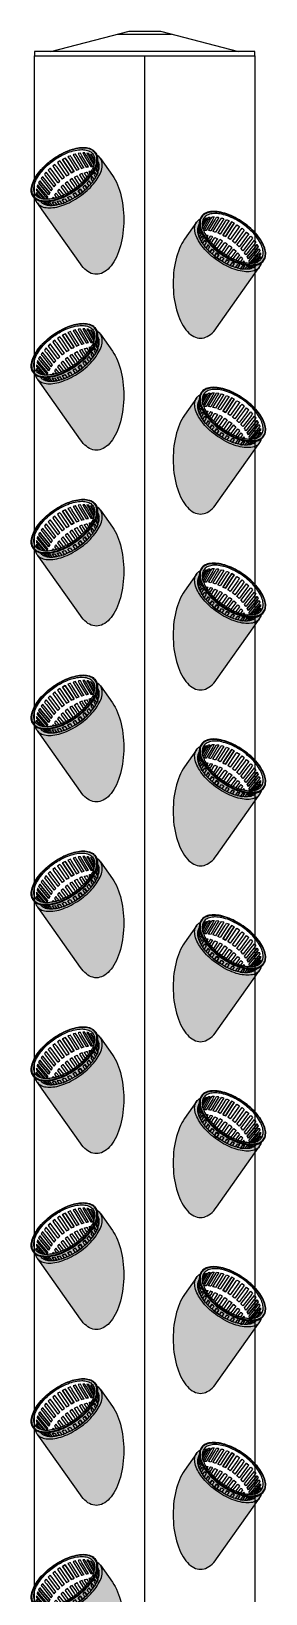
# Model space of a CAD drawing. Header units: metres. Extents: x -175 to 101, y -7 to 93.
# Drawn here: x -0.4 to -0.201, y 0.865 to 2.198 of the extents above; entities that cross this region are included whole.
import ezdxf

# ---------------------------------------------------------------- set-up
doc = ezdxf.new("R2010")
doc.units = ezdxf.units.M

# ---------------------------------------------------------------- blocks, each defined once
blk = doc.blocks.new('hidrop')
at = {"true_color": 0xffffff}
h = blk.add_hatch(color=7, dxfattribs=at)
h.dxf.hatch_style = 1
h.paths.add_polyline_path([(2.8209, -0.3979), (2.8245, -0.3927), (2.8252, -0.3919), (2.8257, -0.391), (2.8261, -0.39), (2.8265, -0.3887), (2.8269, -0.3884), (2.8277, -0.3877), (2.828, -0.3872), (2.8283, -0.3868), (2.8284, -0.3867), (2.8291, -0.3855), (2.8295, -0.3846), (2.8298, -0.3835), (2.83, -0.3825), (2.8301, -0.3813), (2.83, -0.3801), (2.8299, -0.3789), (2.8296, -0.3776), (2.8293, -0.3763), (2.8288, -0.3749), (2.8282, -0.3735), (2.8275, -0.3721), (2.8268, -0.3707), (2.8259, -0.3693), (2.8249, -0.3678), (2.8238, -0.3664), (2.8227, -0.3649), (2.8215, -0.3635), (2.8209, -0.3629), (2.8201, -0.3621), (2.8188, -0.3607), (2.8173, -0.3593), (2.8158, -0.358), (2.8142, -0.3567), (2.8126, -0.3555), (2.811, -0.3543), (2.8093, -0.3532), (2.8076, -0.3521), (2.8058, -0.3511), (2.8041, -0.3501), (2.8023, -0.3492), (2.8005, -0.3484), (2.7988, -0.3477), (2.797, -0.347), (2.7953, -0.3464), (2.7936, -0.346), (2.7919, -0.3455), (2.7903, -0.3452), (2.7887, -0.345), (2.7872, -0.3449), (2.7857, -0.3448), (2.7843, -0.3449), (2.7829, -0.345), (2.7817, -0.3452), (2.7805, -0.3455), (2.7794, -0.346), (2.7784, -0.3464), (2.7774, -0.347), (2.7766, -0.3477), (2.7759, -0.3484), (2.7753, -0.3492), (2.7752, -0.3494), (2.7744, -0.3505), (2.7741, -0.3513), (2.7732, -0.3519), (2.7724, -0.3525), (2.7717, -0.3533), (2.7711, -0.3541), (2.7608, -0.3686), (2.7597, -0.3704), (2.7586, -0.3723), (2.7575, -0.3744), (2.7566, -0.3766), (2.7557, -0.3789), (2.7548, -0.3813), (2.7541, -0.3838), (2.7534, -0.3865), (2.7528, -0.3891), (2.7523, -0.3919), (2.7519, -0.3947), (2.7516, -0.3976), (2.7514, -0.4005), (2.7512, -0.4034), (2.7512, -0.4063), (2.7512, -0.4093), (2.7514, -0.4122), (2.7516, -0.4151), (2.7519, -0.4179), (2.7523, -0.4207), (2.7528, -0.4235), (2.7534, -0.4262), (2.7541, -0.4288), (2.7548, -0.4313), (2.7557, -0.4338), (2.7566, -0.4361), (2.7575, -0.4383), (2.7586, -0.4403), (2.7597, -0.4423), (2.7608, -0.4441), (2.762, -0.4457), (2.7633, -0.4472), (2.7646, -0.4486), (2.7659, -0.4497), (2.7673, -0.4507), (2.7687, -0.4515), (2.7702, -0.4522), (2.7716, -0.4526), (2.7731, -0.4529), (2.7745, -0.453), (2.776, -0.4529), (2.7775, -0.4526), (2.7789, -0.4522), (2.7803, -0.4515), (2.7817, -0.4507), (2.7831, -0.4497), (2.7845, -0.4486), (2.7858, -0.4472), (2.787, -0.4457), (2.7882, -0.4441)])
h.paths.add_polyline_path([(2.7763, -0.3584), (2.7761, -0.3576), (2.776, -0.3565), (2.776, -0.3557), (2.776, -0.3554), (2.7761, -0.3543), (2.7761, -0.3538), (2.7762, -0.3533), (2.7762, -0.3533), (2.7765, -0.3524), (2.7769, -0.3515), (2.7769, -0.3515), (2.7774, -0.3507), (2.7779, -0.3499), (2.7786, -0.3492), (2.7794, -0.3486), (2.7802, -0.3481), (2.7811, -0.3477), (2.7822, -0.3473), (2.7832, -0.347), (2.7844, -0.3468), (2.7856, -0.3467), (2.7863, -0.3466), (2.7866, -0.3466), (2.7869, -0.3466), (2.7883, -0.3467), (2.7897, -0.3468), (2.7912, -0.347), (2.7927, -0.3473), (2.7942, -0.3477), (2.7958, -0.3481), (2.7974, -0.3486), (2.799, -0.3492), (2.8006, -0.3499), (2.8023, -0.3507), (2.8039, -0.3515, -0.05525), (2.813, -0.3574), (2.8147, -0.3588), (2.8161, -0.36), (2.8175, -0.3613), (2.8187, -0.3625), (2.8199, -0.3638), (2.8211, -0.3652), (2.8221, -0.3665), (2.8231, -0.3678), (2.824, -0.3691), (2.8248, -0.3705), (2.8256, -0.3718), (2.8262, -0.3731), (2.8267, -0.3744), (2.8271, -0.3756), (2.8275, -0.3768), (2.8277, -0.378), (2.8278, -0.3792), (2.8279, -0.3803), (2.8278, -0.3813), (2.8276, -0.3823), (2.8274, -0.3833), (2.827, -0.3841), (2.8265, -0.3849), (2.8259, -0.3857), (2.8255, -0.3861), (2.8253, -0.3864), (2.8247, -0.3868), (2.8245, -0.387), (2.8239, -0.3874), (2.8237, -0.3875), (2.8225, -0.388, -0.33485)], flags=16)
for p, q in [((2.7721, -0.3605), (2.7737, -0.3576)), ((2.7736, -0.3568), (2.7722, -0.3592)), ((2.7988, -0.3527), (2.7988, -0.3527)), ((2.8018, -0.3703), (2.8018, -0.3703)), ((2.8212, -0.3726), (2.8212, -0.3726)), ((2.7864, -0.3829), (2.7882, -0.3804)), ((2.7882, -0.4441), (2.8209, -0.3979)), ((2.8176, -0.3935), (2.8176, -0.3936)), ((2.7514, -0.4122), (2.7516, -0.4151)), ((2.7516, -0.4151), (2.7519, -0.4179)), ((2.7519, -0.4179), (2.7523, -0.4207)), ((2.7523, -0.4207), (2.7528, -0.4235)), ((2.7528, -0.4235), (2.7534, -0.4262)), ((2.7534, -0.4262), (2.7541, -0.4288)), ((2.7541, -0.4288), (2.7548, -0.4313)), ((2.7548, -0.4313), (2.7557, -0.4338)), ((2.7557, -0.4338), (2.7566, -0.4361)), ((2.7566, -0.4361), (2.7575, -0.4383)), ((2.7575, -0.4383), (2.7586, -0.4403)), ((2.7586, -0.4403), (2.7597, -0.4423)), ((2.7597, -0.4423), (2.7608, -0.4441)), ((2.7608, -0.4441), (2.762, -0.4457)), ((2.762, -0.4457), (2.7633, -0.4472)), ((2.7633, -0.4472), (2.7646, -0.4486)), ((2.7646, -0.4486), (2.7659, -0.4497)), ((2.7659, -0.4497), (2.7673, -0.4507)), ((2.7673, -0.4507), (2.7687, -0.4515)), ((2.7687, -0.4515), (2.7702, -0.4522)), ((2.7702, -0.4522), (2.7716, -0.4526)), ((2.7716, -0.4526), (2.7731, -0.4529)), ((2.7731, -0.4529), (2.7745, -0.453)), ((2.7745, -0.453), (2.776, -0.4529)), ((2.776, -0.4529), (2.7775, -0.4526)), ((2.7775, -0.4526), (2.7789, -0.4522)), ((2.7789, -0.4522), (2.7803, -0.4515)), ((2.7803, -0.4515), (2.7817, -0.4507)), ((2.7817, -0.4507), (2.7831, -0.4497)), ((2.7831, -0.4497), (2.7845, -0.4486)), ((2.7845, -0.4486), (2.7858, -0.4472)), ((2.7858, -0.4472), (2.787, -0.4457)), ((2.787, -0.4457), (2.7882, -0.4441))]:
    blk.add_line(p, q)
for points in [[(2.7752, -0.3494), (2.775, -0.3497), (2.7744, -0.3505), (2.7741, -0.3513), (2.774, -0.3515), (2.7737, -0.3525), (2.7736, -0.3536), (2.7735, -0.3547), (2.7735, -0.3558), (2.7735, -0.3559), (2.7735, -0.3561), (2.7735, -0.3562), (2.7736, -0.3568), (2.7737, -0.3572), (2.7737, -0.3576), (2.7739, -0.3585), (2.774, -0.3589), (2.7742, -0.3596), (2.7743, -0.3598), (2.7747, -0.3611), (2.7753, -0.3625), (2.776, -0.3639), (2.7768, -0.3654), (2.7768, -0.3654), (2.7777, -0.3668), (2.7786, -0.3682), (2.7797, -0.3697), (2.7809, -0.3711), (2.7821, -0.3726), (2.7834, -0.374), (2.7848, -0.3753), (2.7862, -0.3767), (2.7877, -0.378), (2.7893, -0.3793), (2.7909, -0.3806), (2.791, -0.3806), (2.7914, -0.3809), (2.7915, -0.381), (2.7926, -0.3817), (2.7926, -0.3818), (2.7943, -0.3829), (2.796, -0.384), (2.7977, -0.385), (2.7995, -0.386), (2.8013, -0.3868), (2.803, -0.3877), (2.8048, -0.3884), (2.8065, -0.389), (2.8083, -0.3896), (2.81, -0.3901), (2.8116, -0.3905), (2.8133, -0.3908), (2.8149, -0.391), (2.8164, -0.3912), (2.8179, -0.3912), (2.8193, -0.3912), (2.8193, -0.3912), (2.8196, -0.3912), (2.8198, -0.3911), (2.8199, -0.3911), (2.8206, -0.391), (2.8208, -0.391), (2.8222, -0.3907), (2.8222, -0.3907), (2.8223, -0.3907), (2.8231, -0.3905), (2.8242, -0.3901), (2.8252, -0.3896), (2.8261, -0.389), (2.8265, -0.3888), (2.8269, -0.3884), (2.8277, -0.3877), (2.828, -0.3872), (2.8283, -0.3868), (2.8284, -0.3867), (2.8286, -0.3864), (2.8291, -0.3855), (2.8295, -0.3846), (2.8298, -0.3835), (2.83, -0.3825), (2.8301, -0.3813), (2.83, -0.3801), (2.8299, -0.3789), (2.8296, -0.3776), (2.8293, -0.3763), (2.8288, -0.3749), (2.8282, -0.3735), (2.8275, -0.3721), (2.8268, -0.3707), (2.8259, -0.3693), (2.8249, -0.3678), (2.8238, -0.3664), (2.8227, -0.3649), (2.8215, -0.3635), (2.8209, -0.3629), (2.8201, -0.3621), (2.8188, -0.3607), (2.8173, -0.3593), (2.8158, -0.358), (2.8142, -0.3567), (2.8126, -0.3555), (2.811, -0.3543), (2.8093, -0.3532), (2.8076, -0.3521), (2.8058, -0.3511), (2.8041, -0.3501), (2.8023, -0.3492), (2.8005, -0.3484), (2.7988, -0.3477), (2.797, -0.347), (2.7953, -0.3464), (2.7936, -0.346), (2.7919, -0.3455), (2.7903, -0.3452), (2.7887, -0.345), (2.7872, -0.3449), (2.7857, -0.3448), (2.7843, -0.3449), (2.7829, -0.345), (2.7817, -0.3452), (2.7805, -0.3455), (2.7794, -0.346), (2.7784, -0.3464), (2.7774, -0.347), (2.7766, -0.3477), (2.7759, -0.3484), (2.7753, -0.3492), (2.7752, -0.3494), (2.7748, -0.3501), (2.7744, -0.3511), (2.7741, -0.3521), (2.7739, -0.3532), (2.7738, -0.3543), (2.7738, -0.3555), (2.774, -0.3567), (2.7742, -0.358), (2.7746, -0.3593), (2.7751, -0.3607), (2.7756, -0.3621), (2.7763, -0.3635), (2.7771, -0.3649), (2.778, -0.3664), (2.7789, -0.3678), (2.78, -0.3693), (2.7812, -0.3707), (2.7824, -0.3721), (2.7837, -0.3735), (2.7851, -0.3749), (2.7865, -0.3763), (2.7881, -0.3776), (2.7896, -0.3789), (2.7912, -0.3801), (2.7929, -0.3813), (2.7946, -0.3825), (2.7963, -0.3835), (2.798, -0.3846), (2.7998, -0.3855), (2.8016, -0.3864), (2.8033, -0.3872), (2.8051, -0.3879), (2.8068, -0.3886), (2.8086, -0.3892), (2.8103, -0.3897), (2.812, -0.3901), (2.8136, -0.3904), (2.8152, -0.3906), (2.8167, -0.3907), (2.8182, -0.3908), (2.8196, -0.3907), (2.8209, -0.3906), (2.8222, -0.3904), (2.8234, -0.3901), (2.8245, -0.3897), (2.8255, -0.3892), (2.8264, -0.3886), (2.8272, -0.3879), (2.828, -0.3872)], [(2.7711, -0.3541), (2.7608, -0.3686), (2.7597, -0.3704), (2.7586, -0.3723), (2.7575, -0.3744), (2.7566, -0.3766), (2.7557, -0.3789), (2.7548, -0.3813), (2.7541, -0.3838)], [(2.8245, -0.3927), (2.8238, -0.3934), (2.823, -0.3941), (2.822, -0.3947), (2.821, -0.3952), (2.8199, -0.3956), (2.8187, -0.3959), (2.8174, -0.3961), (2.816, -0.3963), (2.8146, -0.3963), (2.8131, -0.3963), (2.8116, -0.3961), (2.8099, -0.3959), (2.8083, -0.3956), (2.8066, -0.3952), (2.8049, -0.3947), (2.8031, -0.3941), (2.8013, -0.3934), (2.7995, -0.3927), (2.7977, -0.3919), (2.796, -0.391), (2.7942, -0.39), (2.7924, -0.3889), (2.7907, -0.3878), (2.7889, -0.3867), (2.7873, -0.3855), (2.7856, -0.3842), (2.784, -0.3829), (2.7825, -0.3816), (2.781, -0.3802), (2.7796, -0.3788), (2.7783, -0.3773), (2.777, -0.3759), (2.7759, -0.3744), (2.7748, -0.373), (2.7738, -0.3715), (2.7729, -0.37), (2.7721, -0.3686), (2.7714, -0.3672), (2.7708, -0.3658), (2.7703, -0.3644), (2.77, -0.363), (2.7697, -0.3617), (2.7696, -0.3605), (2.7695, -0.3593), (2.7696, -0.3581), (2.7698, -0.357), (2.7701, -0.356), (2.7705, -0.355), (2.7711, -0.3541), (2.7717, -0.3533), (2.7724, -0.3525), (2.7732, -0.3519), (2.7741, -0.3513)], [(2.7729, -0.3651), (2.7725, -0.3639), (2.7724, -0.3634), (2.7724, -0.3632), (2.7723, -0.363), (2.7723, -0.3628), (2.7723, -0.3624), (2.7722, -0.3621), (2.7722, -0.3619), (2.7722, -0.3616), (2.7721, -0.3605), (2.7721, -0.3605), (2.7722, -0.3595), (2.7722, -0.3592), (2.7724, -0.3585), (2.7725, -0.3582), (2.7725, -0.3579), (2.7727, -0.3575), (2.773, -0.3566), (2.7735, -0.3558)], [(2.7722, -0.362), (2.7739, -0.3589), (2.7739, -0.3591), (2.774, -0.36), (2.774, -0.3601), (2.7741, -0.3605), (2.7724, -0.3634)], [(2.776, -0.3554), (2.7775, -0.3527), (2.7784, -0.3511), (2.7786, -0.3509), (2.7795, -0.3505), (2.7797, -0.3504), (2.7761, -0.3568)], [(2.8033, -0.355), (2.8011, -0.3538), (2.8003, -0.355), (2.7995, -0.3563), (2.7937, -0.3649), (2.7935, -0.3652), (2.7944, -0.3656), (2.7957, -0.3663), (2.8016, -0.3575), (2.8033, -0.355), (2.8032, -0.3549)], [(2.8099, -0.3592), (2.8118, -0.3607), (2.8109, -0.362), (2.81, -0.3632), (2.804, -0.3715), (2.8038, -0.3718), (2.8033, -0.3714), (2.8019, -0.3703), (2.8019, -0.3703), (2.8018, -0.3703), (2.8032, -0.3685), (2.8081, -0.3617), (2.809, -0.3605), (2.8099, -0.3592)], [(2.7743, -0.3686), (2.7738, -0.3677), (2.7734, -0.3668)], [(2.7807, -0.3776), (2.7803, -0.3772), (2.7801, -0.3769), (2.7794, -0.3761), (2.7792, -0.3759), (2.7789, -0.3756), (2.7779, -0.3743), (2.7776, -0.374), (2.7769, -0.373), (2.7766, -0.3726), (2.7764, -0.3722), (2.776, -0.3716), (2.7752, -0.3703)], [(2.7764, -0.3722), (2.7781, -0.3695), (2.7783, -0.3699), (2.7787, -0.3704), (2.7793, -0.3713), (2.7776, -0.374)], [(2.7767, -0.36), (2.7767, -0.3601), (2.7772, -0.3613), (2.7777, -0.3625), (2.7782, -0.3637), (2.7783, -0.3638), (2.7788, -0.3646), (2.7789, -0.3648), (2.7789, -0.3649), (2.779, -0.3652), (2.7799, -0.3652), (2.7801, -0.3653), (2.7802, -0.3653), (2.7804, -0.3653), (2.7809, -0.3654), (2.7808, -0.3655), (2.7806, -0.3659), (2.78, -0.3668), (2.7807, -0.3678), (2.7812, -0.3684)], [(2.779, -0.3652), (2.7792, -0.3655), (2.7794, -0.3658), (2.7795, -0.3659), (2.7796, -0.3661), (2.7798, -0.3663), (2.7798, -0.3665), (2.78, -0.3668)], [(2.7855, -0.3734), (2.7853, -0.3732), (2.7853, -0.3732), (2.7851, -0.3731), (2.7849, -0.3729), (2.7847, -0.3726), (2.7846, -0.3725), (2.7842, -0.3721), (2.7839, -0.3718), (2.7839, -0.3717), (2.7828, -0.3705), (2.7825, -0.3701), (2.7836, -0.3685), (2.7838, -0.3682), (2.784, -0.3678), (2.7842, -0.3675), (2.7847, -0.3667), (2.7848, -0.3665), (2.7848, -0.3664), (2.7845, -0.3663), (2.7844, -0.3663), (2.7844, -0.3663), (2.783, -0.3659), (2.783, -0.3659), (2.7828, -0.3658), (2.7828, -0.3658), (2.7827, -0.366), (2.7819, -0.3673), (2.7816, -0.3677), (2.7812, -0.3684), (2.7817, -0.3691), (2.7823, -0.3698), (2.7825, -0.3701)], [(2.7839, -0.3717), (2.786, -0.3684), (2.7868, -0.3671), (2.7873, -0.3673), (2.7874, -0.3673), (2.7887, -0.3679), (2.7889, -0.368), (2.789, -0.368), (2.7855, -0.3734), (2.7864, -0.3744), (2.7888, -0.3766), (2.7891, -0.3768), (2.7905, -0.378)], [(2.787, -0.3749), (2.7897, -0.3709), (2.791, -0.3689)], [(2.7888, -0.3766), (2.7932, -0.3701), (2.791, -0.3689)], [(2.7925, -0.3795), (2.7925, -0.3794), (2.7921, -0.3792), (2.7911, -0.3784), (2.7906, -0.378), (2.7905, -0.378), (2.7908, -0.3776), (2.7921, -0.3757), (2.7952, -0.3713), (2.7964, -0.372), (2.7972, -0.3726), (2.7973, -0.3726), (2.7932, -0.3784), (2.7925, -0.3795), (2.7936, -0.3803), (2.7944, -0.3808)], [(2.7541, -0.3838), (2.7534, -0.3865), (2.7528, -0.3891), (2.7523, -0.3919), (2.7519, -0.3947), (2.7516, -0.3976), (2.7514, -0.4005), (2.7512, -0.4034), (2.7512, -0.4063), (2.7512, -0.4093), (2.7514, -0.4122)], [(2.7827, -0.3796), (2.7844, -0.377), (2.7852, -0.3777), (2.7854, -0.378), (2.7856, -0.3782), (2.7857, -0.3783), (2.786, -0.3785), (2.786, -0.3785), (2.7858, -0.3789), (2.7855, -0.3794), (2.7852, -0.3798), (2.7848, -0.3804), (2.7847, -0.3806), (2.7845, -0.3808), (2.7843, -0.3811), (2.7842, -0.381), (2.7841, -0.3809), (2.7839, -0.3808), (2.7839, -0.3808), (2.7836, -0.3805), (2.7834, -0.3803), (2.7827, -0.3796), (2.7826, -0.3795), (2.7825, -0.3795), (2.7813, -0.3782), (2.7807, -0.3776), (2.7809, -0.3774), (2.7813, -0.3768), (2.7815, -0.3763), (2.7824, -0.375), (2.782, -0.3746), (2.7819, -0.3744), (2.7811, -0.3735), (2.7809, -0.3732), (2.7792, -0.3759)], [(2.7844, -0.377), (2.7843, -0.3769), (2.7825, -0.3795)], [(2.7864, -0.3829), (2.7864, -0.3829), (2.7868, -0.3832), (2.7882, -0.3843), (2.7883, -0.3844), (2.7901, -0.3819), (2.7886, -0.3807), (2.7882, -0.3804), (2.7881, -0.3803), (2.7864, -0.3829), (2.7853, -0.382), (2.7843, -0.3811)], [(2.7906, -0.386), (2.7924, -0.3835), (2.7945, -0.3848), (2.7927, -0.3873), (2.7899, -0.3855), (2.7898, -0.3854), (2.7883, -0.3844)], [(2.7971, -0.3898), (2.799, -0.3874), (2.7988, -0.3873), (2.7984, -0.3871), (2.7981, -0.3869), (2.7968, -0.3862), (2.7959, -0.3875), (2.7954, -0.3881), (2.7952, -0.3884), (2.795, -0.3887), (2.7945, -0.3884), (2.7927, -0.3873)], [(2.7964, -0.3821), (2.7952, -0.3813), (2.7944, -0.3808), (2.7992, -0.374), (2.8006, -0.3751), (2.8011, -0.3755), (2.7964, -0.3821), (2.7967, -0.3823), (2.7982, -0.3832)], [(2.8004, -0.3844), (2.8, -0.3841), (2.7984, -0.3833), (2.7983, -0.3833), (2.7982, -0.3832), (2.8029, -0.377), (2.803, -0.3771), (2.8032, -0.3773), (2.8045, -0.3785), (2.8047, -0.3787), (2.8004, -0.3844), (2.8016, -0.3849), (2.8023, -0.3853), (2.8026, -0.3854), (2.8032, -0.3857), (2.8045, -0.3862), (2.8046, -0.3863), (2.8049, -0.3864), (2.8064, -0.387), (2.8065, -0.387), (2.8068, -0.3871), (2.8081, -0.3875), (2.8086, -0.3876), (2.8089, -0.3878), (2.8096, -0.388), (2.8105, -0.3882)], [(2.8023, -0.3853), (2.8062, -0.3803), (2.8064, -0.3805), (2.8068, -0.3809), (2.8078, -0.382), (2.8045, -0.3862)], [(2.8064, -0.387), (2.8091, -0.3837), (2.8093, -0.384), (2.8097, -0.3845), (2.8103, -0.3854), (2.8086, -0.3876)], [(2.8179, -0.389), (2.8238, -0.382), (2.8255, -0.3801), (2.8256, -0.3805), (2.8256, -0.3809), (2.8257, -0.3816), (2.8209, -0.3872), (2.8195, -0.3888)], [(2.8123, -0.3942), (2.8143, -0.3918), (2.8152, -0.3918), (2.8153, -0.3918), (2.8161, -0.3918), (2.8141, -0.3942), (2.8133, -0.3942), (2.8131, -0.3942), (2.8125, -0.3942), (2.8123, -0.3942), (2.8118, -0.3941), (2.8118, -0.3941), (2.8103, -0.394), (2.8103, -0.394), (2.8097, -0.3939), (2.8089, -0.3938), (2.8088, -0.3938), (2.8083, -0.3937), (2.8074, -0.3935), (2.8061, -0.3932), (2.8058, -0.3931), (2.8057, -0.3931), (2.8045, -0.3928), (2.8043, -0.3927), (2.804, -0.3926), (2.8027, -0.3922), (2.8017, -0.3918), (2.8014, -0.3917), (2.801, -0.3916), (2.8006, -0.3914), (2.8005, -0.3914), (2.7995, -0.3909), (2.7994, -0.3909), (2.7978, -0.3901), (2.7971, -0.3898), (2.797, -0.3897), (2.7966, -0.3895), (2.7963, -0.3894), (2.7962, -0.3893), (2.795, -0.3887)], [(2.8017, -0.3918), (2.8036, -0.3894), (2.8033, -0.3893), (2.803, -0.3892), (2.8025, -0.3889), (2.8024, -0.3889), (2.8014, -0.3885), (2.7995, -0.3909)], [(2.8061, -0.3932), (2.808, -0.3908), (2.8079, -0.3908), (2.8076, -0.3907), (2.8064, -0.3904), (2.8063, -0.3903), (2.8059, -0.3902), (2.804, -0.3926)], [(2.8103, -0.394), (2.8122, -0.3916), (2.8117, -0.3916), (2.811, -0.3915), (2.8103, -0.3913), (2.8083, -0.3937)], [(2.8121, -0.3885), (2.812, -0.3882), (2.8116, -0.3875), (2.8114, -0.3871), (2.8105, -0.3882), (2.811, -0.3883), (2.8112, -0.3883), (2.8121, -0.3885), (2.8127, -0.3886), (2.8141, -0.3888), (2.8156, -0.389), (2.8169, -0.389), (2.8179, -0.389), (2.8182, -0.389), (2.8187, -0.3889), (2.8194, -0.3888), (2.8195, -0.3888), (2.8205, -0.3886), (2.8206, -0.3886), (2.8209, -0.3885), (2.8211, -0.3885), (2.8217, -0.3883), (2.8222, -0.3881), (2.8225, -0.3881)], [(2.8223, -0.3907), (2.8217, -0.3913), (2.8215, -0.3916), (2.8209, -0.392), (2.8207, -0.3922), (2.8203, -0.3924), (2.8199, -0.3927), (2.8197, -0.3928), (2.8194, -0.3929), (2.819, -0.3931), (2.8189, -0.3931), (2.8179, -0.3935), (2.8177, -0.3936), (2.8176, -0.3936), (2.8176, -0.3936), (2.8174, -0.3936), (2.8176, -0.3935), (2.8194, -0.3913), (2.819, -0.3915), (2.8184, -0.3916), (2.8179, -0.3916), (2.8159, -0.394), (2.8157, -0.394), (2.8144, -0.3941), (2.8141, -0.3942)], [(2.8174, -0.3936), (2.8168, -0.3938), (2.8164, -0.3939), (2.8159, -0.394)], [(2.8209, -0.3979), (2.8245, -0.3927), (2.8252, -0.3919), (2.8257, -0.391), (2.8261, -0.39), (2.8264, -0.3889), (2.8265, -0.3888)]]:
    blk.add_lwpolyline(points)
for points in [[(2.7888, -0.3452), (2.7873, -0.3451), (2.7858, -0.345), (2.7844, -0.3451), (2.7831, -0.3452), (2.7819, -0.3455), (2.7807, -0.3458), (2.78, -0.346), (2.7796, -0.3462), (2.7786, -0.3466), (2.7777, -0.3472), (2.7769, -0.3479), (2.7761, -0.3486), (2.7755, -0.3494), (2.775, -0.3503), (2.7746, -0.3512), (2.7743, -0.3522), (2.7741, -0.3533), (2.7741, -0.3544), (2.7741, -0.3556), (2.7742, -0.3568), (2.7745, -0.3581), (2.7748, -0.3594), (2.7753, -0.3608), (2.7759, -0.3621), (2.7766, -0.3635), (2.7773, -0.365), (2.7782, -0.3664), (2.7792, -0.3678), (2.7802, -0.3692), (2.7814, -0.3707), (2.7826, -0.3721), (2.7839, -0.3735), (2.7853, -0.3748), (2.7867, -0.3762), (2.7882, -0.3775), (2.7897, -0.3788), (2.7913, -0.38), (2.793, -0.3812), (2.7947, -0.3823), (2.7964, -0.3834), (2.7981, -0.3844), (2.7998, -0.3853), (2.8016, -0.3862), (2.8033, -0.387), (2.8051, -0.3878), (2.8068, -0.3884), (2.8085, -0.389), (2.8102, -0.3895), (2.8119, -0.3899), (2.8135, -0.3902), (2.815, -0.3904), (2.8166, -0.3905), (2.818, -0.3906), (2.8194, -0.3905), (2.8207, -0.3904), (2.822, -0.3902), (2.8232, -0.3899), (2.8243, -0.3895), (2.8253, -0.389), (2.8262, -0.3884), (2.827, -0.3878), (2.8277, -0.387), (2.8283, -0.3862), (2.8288, -0.3853), (2.8292, -0.3844), (2.8295, -0.3834), (2.8297, -0.3823), (2.8298, -0.3812), (2.8298, -0.38), (2.8296, -0.3788), (2.8294, -0.3775), (2.829, -0.3762), (2.8285, -0.3748), (2.828, -0.3735), (2.8273, -0.3721), (2.8265, -0.3707), (2.8257, -0.3692), (2.8247, -0.3678), (2.8236, -0.3664), (2.8225, -0.365), (2.8213, -0.3635), (2.82, -0.3621), (2.8186, -0.3608), (2.8172, -0.3594), (2.8157, -0.3581), (2.8141, -0.3568), (2.8125, -0.3556), (2.8109, -0.3544), (2.8092, -0.3533), (2.8075, -0.3522), (2.8058, -0.3512), (2.804, -0.3503), (2.8023, -0.3494), (2.8005, -0.3486), (2.7988, -0.3479), (2.7971, -0.3472), (2.7953, -0.3466), (2.7937, -0.3462), (2.792, -0.3458), (2.7904, -0.3455)], [(2.7748, -0.3594), (2.7745, -0.3581), (2.7742, -0.3568), (2.7741, -0.3556), (2.7741, -0.3544), (2.7741, -0.3533), (2.7743, -0.3522), (2.7746, -0.3512), (2.775, -0.3503), (2.7755, -0.3494), (2.7761, -0.3486), (2.7769, -0.3479), (2.7777, -0.3472), (2.7786, -0.3466), (2.7796, -0.3462), (2.78, -0.346), (2.7807, -0.3458), (2.7819, -0.3455), (2.7831, -0.3452), (2.7844, -0.3451), (2.7858, -0.345), (2.7873, -0.3451), (2.7888, -0.3452), (2.7904, -0.3455), (2.792, -0.3458), (2.7937, -0.3462), (2.7953, -0.3466), (2.7971, -0.3472), (2.7988, -0.3479), (2.8005, -0.3486), (2.8023, -0.3494), (2.804, -0.3503), (2.8058, -0.3512), (2.8075, -0.3522), (2.8092, -0.3533), (2.8109, -0.3544), (2.8125, -0.3556), (2.8141, -0.3568), (2.8157, -0.3581), (2.8172, -0.3594), (2.8186, -0.3608), (2.82, -0.3621), (2.8213, -0.3635), (2.8225, -0.365), (2.8236, -0.3664), (2.8247, -0.3678), (2.8257, -0.3692), (2.8265, -0.3707), (2.8273, -0.3721), (2.828, -0.3735), (2.8285, -0.3748), (2.829, -0.3762), (2.8294, -0.3775), (2.8296, -0.3788), (2.8298, -0.38), (2.8298, -0.3812), (2.8297, -0.3823), (2.8295, -0.3834), (2.8292, -0.3844), (2.8288, -0.3853), (2.8283, -0.3862), (2.8277, -0.387), (2.827, -0.3878), (2.8262, -0.3884), (2.8253, -0.389), (2.8243, -0.3895), (2.8232, -0.3899), (2.822, -0.3902), (2.8207, -0.3904), (2.8194, -0.3905), (2.818, -0.3906), (2.8166, -0.3905), (2.815, -0.3904), (2.8135, -0.3902), (2.8119, -0.3899), (2.8102, -0.3895), (2.8085, -0.389), (2.8068, -0.3884), (2.8051, -0.3878), (2.8033, -0.387), (2.8016, -0.3862), (2.7998, -0.3853), (2.7981, -0.3844), (2.7964, -0.3834), (2.7947, -0.3823), (2.793, -0.3812), (2.7913, -0.38), (2.7897, -0.3788), (2.7882, -0.3775), (2.7867, -0.3762), (2.7853, -0.3748), (2.7839, -0.3735), (2.7826, -0.3721), (2.7814, -0.3707), (2.7802, -0.3692), (2.7792, -0.3678), (2.7782, -0.3664), (2.7773, -0.365), (2.7766, -0.3635), (2.7759, -0.3621), (2.7753, -0.3608)], [(2.7723, -0.3624), (2.7722, -0.362), (2.7739, -0.3589), (2.7739, -0.3591), (2.774, -0.3601), (2.7741, -0.3605), (2.7724, -0.3634), (2.7724, -0.3632), (2.7723, -0.3628)], [(2.7814, -0.3518), (2.7767, -0.36), (2.7765, -0.3592), (2.7764, -0.3588), (2.7763, -0.3584), (2.78, -0.352), (2.7811, -0.35), (2.7816, -0.3498), (2.7819, -0.3498), (2.7827, -0.3497)], [(2.7789, -0.3611), (2.7785, -0.3611), (2.7785, -0.3611), (2.7781, -0.3611), (2.7776, -0.3611), (2.7777, -0.3609), (2.778, -0.3605), (2.7781, -0.3602), (2.7831, -0.3517), (2.7843, -0.3498), (2.7844, -0.3495), (2.7853, -0.3495), (2.7856, -0.3495), (2.7862, -0.3495), (2.7849, -0.3517), (2.7794, -0.3611)], [(2.7776, -0.3611), (2.7777, -0.3609), (2.778, -0.3605), (2.7781, -0.3602), (2.7831, -0.3517), (2.7843, -0.3498), (2.7844, -0.3495), (2.7853, -0.3495), (2.7856, -0.3495), (2.7862, -0.3495), (2.7849, -0.3517), (2.7794, -0.3611), (2.7789, -0.3611), (2.7785, -0.3611), (2.7781, -0.3611)], [(2.7815, -0.3608), (2.7869, -0.3519), (2.7878, -0.3503), (2.7882, -0.3497), (2.7895, -0.3498), (2.7897, -0.3499), (2.7901, -0.35), (2.7888, -0.3522), (2.7832, -0.3615), (2.7825, -0.3614), (2.7812, -0.3612)], [(2.7812, -0.3612), (2.7815, -0.3608), (2.7869, -0.3519), (2.7878, -0.3503), (2.7882, -0.3497), (2.7895, -0.3498), (2.7897, -0.3499), (2.7901, -0.35), (2.7888, -0.3522), (2.7832, -0.3615), (2.7825, -0.3614)], [(2.7851, -0.362), (2.7854, -0.3616), (2.791, -0.3526), (2.7917, -0.3514), (2.7923, -0.3504), (2.794, -0.3509), (2.7944, -0.3511), (2.793, -0.3533), (2.7872, -0.3626), (2.7868, -0.3625), (2.7853, -0.362)], [(2.791, -0.3526), (2.7917, -0.3514), (2.7923, -0.3505), (2.7925, -0.3505), (2.794, -0.3509), (2.7944, -0.3511), (2.793, -0.3533), (2.7872, -0.3626), (2.7868, -0.3625), (2.7853, -0.362), (2.7851, -0.362), (2.7854, -0.3616)], [(2.7986, -0.3526), (2.7988, -0.3527), (2.7976, -0.3546), (2.7914, -0.3642), (2.7898, -0.3635), (2.7893, -0.3633), (2.7895, -0.363), (2.7951, -0.3543), (2.7953, -0.354), (2.796, -0.353), (2.7967, -0.3519), (2.7972, -0.3521)], [(2.7893, -0.3633), (2.7895, -0.363), (2.7951, -0.3543), (2.7953, -0.354), (2.796, -0.353), (2.7967, -0.3519), (2.7972, -0.3521), (2.7986, -0.3526), (2.7988, -0.3527), (2.7988, -0.3527), (2.7976, -0.3546), (2.7914, -0.3642), (2.7898, -0.3635)], [(2.7935, -0.3652), (2.7937, -0.3649), (2.7995, -0.3563), (2.8003, -0.355), (2.8011, -0.3538), (2.8033, -0.355), (2.8016, -0.3575), (2.7957, -0.3663), (2.7944, -0.3656)], [(2.8041, -0.3584), (2.8047, -0.3576), (2.8056, -0.3563), (2.8068, -0.3571), (2.8076, -0.3576), (2.8077, -0.3577), (2.8068, -0.3589), (2.8062, -0.3598), (2.7999, -0.3689), (2.7999, -0.3689), (2.799, -0.3683), (2.7978, -0.3675), (2.798, -0.3673)], [(2.7978, -0.3675), (2.798, -0.3673), (2.8041, -0.3584), (2.8047, -0.3576), (2.8056, -0.3563), (2.8068, -0.3571), (2.8076, -0.3576), (2.8077, -0.3577), (2.8068, -0.3589), (2.8062, -0.3598), (2.7999, -0.3689), (2.7999, -0.3689), (2.799, -0.3683)], [(2.8018, -0.3703), (2.8032, -0.3685), (2.8081, -0.3617), (2.809, -0.3605), (2.8099, -0.3592), (2.8118, -0.3607), (2.8109, -0.362), (2.81, -0.3632), (2.804, -0.3715), (2.8038, -0.3718), (2.8033, -0.3714), (2.8019, -0.3703), (2.8019, -0.3703)], [(2.7745, -0.3623), (2.7746, -0.3625), (2.7748, -0.363), (2.7749, -0.3633), (2.775, -0.3638), (2.7751, -0.3639), (2.7734, -0.3668), (2.7733, -0.3664), (2.7732, -0.3662), (2.7731, -0.3659), (2.7731, -0.3658), (2.773, -0.3655), (2.773, -0.3654), (2.7729, -0.3652), (2.7729, -0.3652), (2.7729, -0.3651)], [(2.7745, -0.3623), (2.7746, -0.3625), (2.7748, -0.363), (2.7749, -0.3633), (2.775, -0.3638), (2.7751, -0.3639), (2.7734, -0.3668), (2.7738, -0.3677), (2.7743, -0.3686), (2.7748, -0.3677), (2.7751, -0.3673), (2.7759, -0.3659), (2.7759, -0.3658), (2.776, -0.3659), (2.7762, -0.3665), (2.7764, -0.3668), (2.7768, -0.3676), (2.7752, -0.3703), (2.776, -0.3716), (2.7764, -0.3722), (2.7781, -0.3695), (2.7783, -0.3699), (2.7787, -0.3704), (2.7793, -0.3713), (2.7776, -0.374), (2.7769, -0.373), (2.7766, -0.3726), (2.7764, -0.3722), (2.776, -0.3716), (2.7752, -0.3703), (2.7748, -0.3696), (2.7746, -0.3693), (2.7745, -0.3691), (2.7745, -0.369), (2.7743, -0.3687), (2.7738, -0.3677), (2.7734, -0.3668), (2.7733, -0.3664), (2.7732, -0.3662), (2.7731, -0.3659), (2.7731, -0.3658), (2.773, -0.3655), (2.773, -0.3654), (2.7729, -0.3652), (2.7729, -0.3651)], [(2.776, -0.3659), (2.7762, -0.3664), (2.7762, -0.3664), (2.7762, -0.3665), (2.7764, -0.3668), (2.7768, -0.3676), (2.7752, -0.3703), (2.7748, -0.3696), (2.7746, -0.3693), (2.7745, -0.3691), (2.7745, -0.369), (2.7743, -0.3687), (2.7743, -0.3686), (2.7744, -0.3684), (2.7748, -0.3677), (2.7751, -0.3673), (2.7759, -0.3659), (2.7759, -0.3658)], [(2.8138, -0.3624), (2.8139, -0.3626), (2.8141, -0.3627), (2.8154, -0.3639), (2.8156, -0.3641), (2.8147, -0.3653), (2.8138, -0.3665), (2.8076, -0.3747), (2.8074, -0.375), (2.8072, -0.3748), (2.806, -0.3737), (2.8056, -0.3734), (2.8123, -0.3645)], [(2.8056, -0.3734), (2.8123, -0.3645), (2.8138, -0.3624), (2.8139, -0.3626), (2.8141, -0.3627), (2.8156, -0.3641), (2.8147, -0.3653), (2.8138, -0.3665), (2.8076, -0.3747), (2.8074, -0.375), (2.8072, -0.3748), (2.806, -0.3737)], [(2.8189, -0.3677), (2.8181, -0.3687), (2.817, -0.37), (2.8108, -0.3781), (2.8106, -0.3784), (2.8096, -0.3773), (2.809, -0.3767), (2.8155, -0.3683), (2.8174, -0.3659), (2.8176, -0.3661), (2.8179, -0.3665)], [(2.809, -0.3767), (2.8155, -0.3683), (2.8174, -0.3659), (2.8176, -0.3661), (2.8179, -0.3665), (2.8189, -0.3677), (2.8181, -0.3687), (2.817, -0.37), (2.8108, -0.3781), (2.8106, -0.3784), (2.8096, -0.3773)], [(2.8209, -0.3722), (2.8209, -0.3722), (2.82, -0.3733), (2.8134, -0.3816), (2.8132, -0.3819), (2.8125, -0.381), (2.8119, -0.3801), (2.8188, -0.3716), (2.8204, -0.3695), (2.8206, -0.3699), (2.8209, -0.3703), (2.821, -0.3704), (2.8216, -0.3713)], [(2.8119, -0.3801), (2.8188, -0.3716), (2.8204, -0.3695), (2.8206, -0.3699), (2.8209, -0.3703), (2.821, -0.3704), (2.8216, -0.3713), (2.8209, -0.3722), (2.8209, -0.3722), (2.82, -0.3733), (2.8134, -0.3816), (2.8132, -0.3819), (2.8125, -0.381)], [(2.7843, -0.3769), (2.7844, -0.377), (2.7852, -0.3777), (2.7854, -0.378), (2.7857, -0.3783), (2.786, -0.3785), (2.786, -0.3785), (2.7858, -0.3789), (2.7855, -0.3794), (2.7852, -0.3798), (2.7848, -0.3804), (2.7847, -0.3806), (2.7845, -0.3808), (2.7843, -0.3811), (2.7853, -0.382), (2.7864, -0.3829), (2.7881, -0.3803), (2.7886, -0.3807), (2.7901, -0.3819), (2.7883, -0.3844), (2.7898, -0.3854), (2.7899, -0.3855), (2.7906, -0.386), (2.7924, -0.3835), (2.7945, -0.3848), (2.7927, -0.3873), (2.7898, -0.3855), (2.7883, -0.3844), (2.7882, -0.3843), (2.7868, -0.3832), (2.7864, -0.3829), (2.7864, -0.3829), (2.7853, -0.382), (2.7843, -0.3811), (2.7842, -0.381), (2.7841, -0.3809), (2.7839, -0.3808), (2.7839, -0.3808), (2.7836, -0.3805), (2.7834, -0.3803), (2.7825, -0.3795)], [(2.8142, -0.3836), (2.8148, -0.3847), (2.8151, -0.3853), (2.8154, -0.385), (2.8221, -0.3769), (2.8232, -0.3756), (2.8237, -0.3749), (2.8234, -0.3743), (2.823, -0.3736), (2.8228, -0.3732), (2.8212, -0.3752)], [(2.8142, -0.3836), (2.8212, -0.3752), (2.8228, -0.3732), (2.823, -0.3736), (2.8234, -0.3743), (2.8237, -0.3749), (2.8232, -0.3756), (2.8221, -0.3769), (2.8154, -0.385), (2.8151, -0.3853), (2.8148, -0.3847)], [(2.8234, -0.3804), (2.8168, -0.3882), (2.8164, -0.3887), (2.8163, -0.3883), (2.8159, -0.3872), (2.8159, -0.387), (2.8229, -0.3787), (2.8245, -0.3767), (2.8246, -0.3769), (2.8247, -0.3773), (2.825, -0.3781), (2.8251, -0.3784), (2.8248, -0.3787)], [(2.8159, -0.387), (2.8229, -0.3787), (2.8245, -0.3767), (2.8247, -0.3773), (2.825, -0.3781), (2.8251, -0.3784), (2.8248, -0.3787), (2.8234, -0.3804), (2.8168, -0.3882), (2.8164, -0.3887), (2.8163, -0.3883), (2.8159, -0.3872)], [(2.8122, -0.3916), (2.8117, -0.3916), (2.811, -0.3915), (2.8103, -0.3913), (2.8083, -0.3937), (2.8089, -0.3938), (2.8097, -0.3939), (2.8103, -0.394)], [(2.8159, -0.394), (2.8179, -0.3916), (2.8184, -0.3916), (2.819, -0.3915), (2.8194, -0.3913), (2.8176, -0.3935), (2.8176, -0.3936), (2.8174, -0.3936), (2.8168, -0.3938), (2.8164, -0.3939)]]:
    blk.add_lwpolyline(points, close=True)
blk.add_lwpolyline([(2.8211, -0.3885), (2.8241, -0.3851), (2.8257, -0.3832), (2.8257, -0.3838), (2.8256, -0.3843), (2.8255, -0.3845), (2.824, -0.3862), (2.8225, -0.3881), (2.8227, -0.388), (2.8237, -0.3875), (2.8239, -0.3874), (2.8245, -0.387), (2.8247, -0.3868), (2.8253, -0.3864), (2.8255, -0.3861), (2.8259, -0.3857), (2.8265, -0.3849), (2.827, -0.3841), (2.8274, -0.3833), (2.8276, -0.3823), (2.8278, -0.3813), (2.8279, -0.3803), (2.8278, -0.3792), (2.8277, -0.378), (2.8275, -0.3768), (2.8271, -0.3756), (2.8267, -0.3744), (2.8262, -0.3731), (2.8256, -0.3718), (2.8248, -0.3705), (2.824, -0.3691), (2.8231, -0.3678), (2.8221, -0.3665), (2.8211, -0.3652), (2.8199, -0.3638), (2.8187, -0.3625), (2.8175, -0.3613), (2.8161, -0.36), (2.8147, -0.3588), (2.8133, -0.3576, 0.057052), (2.8039, -0.3515), (2.8023, -0.3507), (2.8006, -0.3499), (2.799, -0.3492), (2.7974, -0.3486), (2.7958, -0.3481), (2.7942, -0.3477), (2.7927, -0.3473), (2.7912, -0.347), (2.7897, -0.3468), (2.7883, -0.3467), (2.7869, -0.3466), (2.7866, -0.3466), (2.7863, -0.3466), (2.7856, -0.3467), (2.7844, -0.3468), (2.7832, -0.347), (2.7822, -0.3473), (2.7811, -0.3477), (2.7802, -0.3481), (2.7794, -0.3486), (2.7786, -0.3492), (2.7779, -0.3499), (2.7774, -0.3507), (2.7769, -0.3515), (2.7769, -0.3515), (2.7765, -0.3524), (2.7762, -0.3533), (2.7762, -0.3533), (2.7761, -0.3538), (2.7761, -0.3543), (2.776, -0.3554), (2.776, -0.3557), (2.776, -0.3565), (2.7761, -0.3576), (2.7763, -0.3584)], format="xyb")

msp = doc.modelspace()

# ---------------------------------------------------------------- linework, layer by layer
for p, q in [((-0.3838, 2.1805), (-0.3171, 2.1977)), ((-0.3268, 2.1952), (-0.2808, 2.1952)), ((-0.3171, 2.1977), (-0.2904, 2.1977)), ((-0.2904, 2.1977), (-0.2237, 2.1805)), ((-0.3978, 0.2527), (-0.3978, 2.1767)), ((-0.3978, 2.1767), (-0.2098, 2.1767)), ((-0.3038, 2.1765), (-0.3038, 0.2527)), ((-0.2098, 2.1767), (-0.2098, 0.2527))]:
    msp.add_line(p, q)
msp.add_lwpolyline([(-0.2098, 2.1805), (-0.3978, 2.1805), (-0.3978, 2.1767), (-0.2098, 2.1767)], close=True)

# ---------------------------------------------------------------- block references
at = {"xscale": -1}
for p in [(2.4296, 2.4434), (2.4296, 2.2934), (2.4296, 2.1434), (2.4296, 1.9934), (2.4296, 1.8434), (2.4296, 1.6934), (2.4296, 1.5434), (2.4296, 1.3934), (2.4296, 1.2434)]:
    msp.add_blockref('hidrop', p, dxfattribs=at)
for p in [(-3.0307, 2.3889), (-3.0307, 2.2389), (-3.0307, 2.0889), (-3.0307, 1.9389), (-3.0307, 1.7889), (-3.0307, 1.6389), (-3.0307, 1.4889), (-3.0307, 1.3389)]:
    msp.add_blockref('hidrop', p)

doc.saveas('drawing.dxf')
